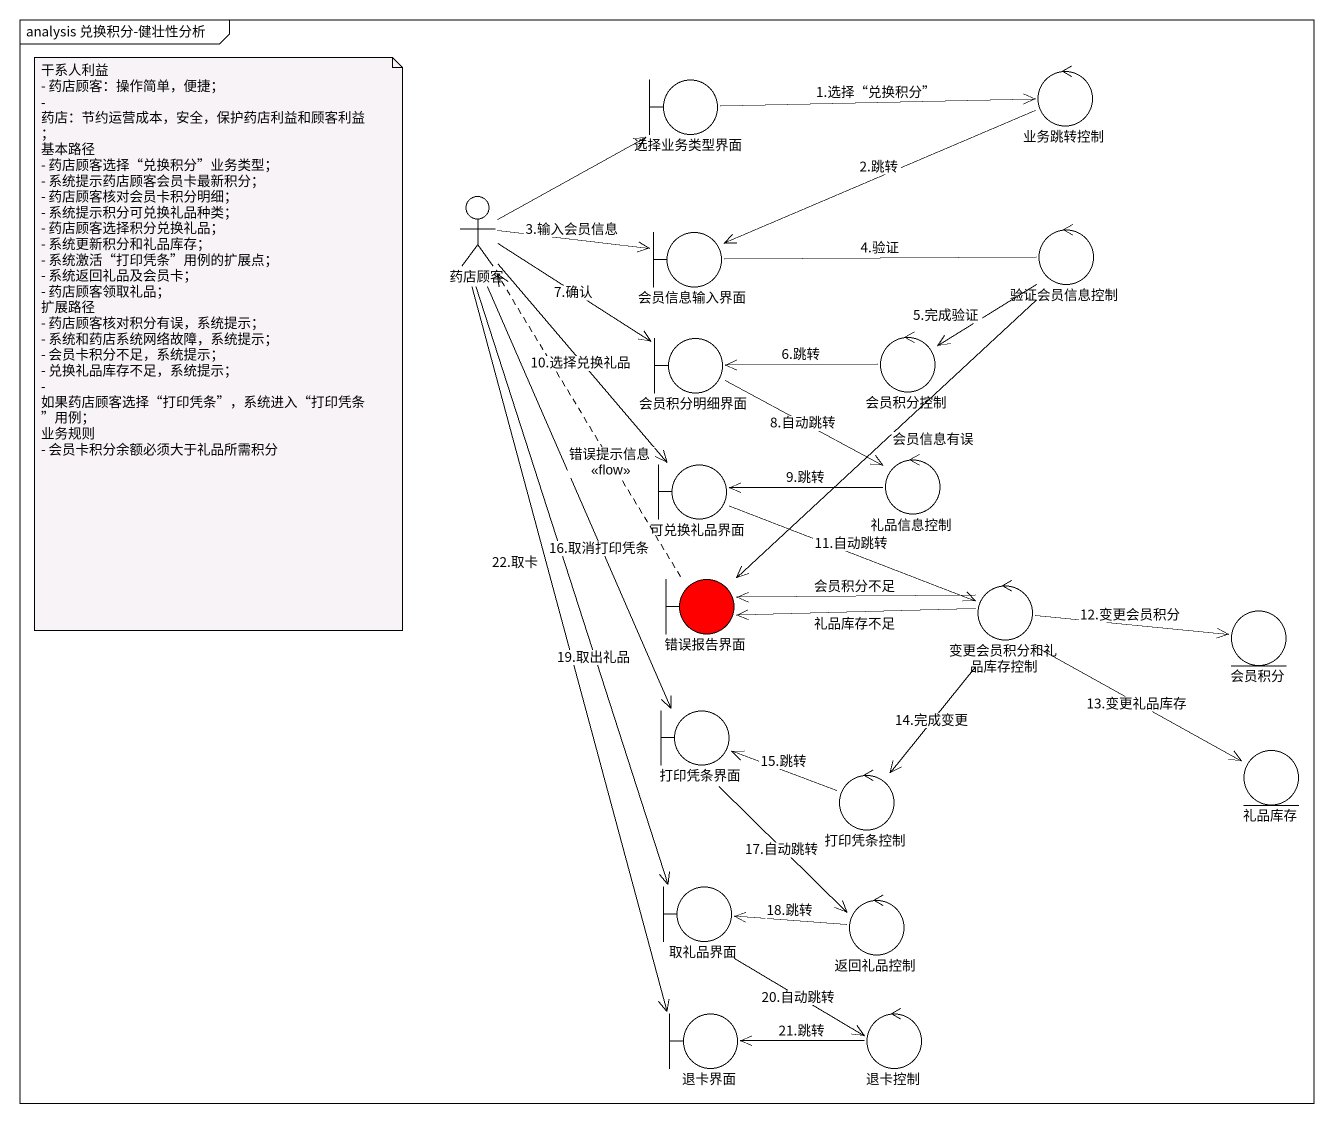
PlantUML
@startuml
mainframe analysis 兑换积分-健壮性分析
boundary 选择业务类型界面
control 业务跳转控制
actor 药店顾客
boundary 会员信息输入界面
control 验证会员信息控制
control 会员积分控制
boundary 会员积分明细界面
boundary 可兑换礼品界面
control 礼品信息控制
boundary 错误报告界面 #FF0000
control 变更会员积分和礼品库存控制
entity 会员积分
boundary 打印凭条界面
control 打印凭条控制
entity 礼品库存
boundary 取礼品界面
control 返回礼品控制
boundary 退卡界面
control 退卡控制
选择业务类型界面 -right-> 业务跳转控制 : 1.选择“兑换积分”
业务跳转控制 -left-> 会员信息输入界面 : 2.跳转
药店顾客 -up-> 选择业务类型界面
药店顾客 -right-> 会员信息输入界面 : 3.输入会员信息
药店顾客 -right-> 会员积分明细界面 : 7.确认
药店顾客 --> 可兑换礼品界面 : 10.选择兑换礼品
药店顾客 --> 打印凭条界面 : 16.取消打印凭条
药店顾客 --> 取礼品界面 : 19.取出礼品
药店顾客 --> 退卡界面 : 22.取卡
会员信息输入界面 -right- 验证会员信息控制 : 4.验证
验证会员信息控制 --> 会员积分控制 : 5.完成验证
验证会员信息控制 --> 错误报告界面 : 会员信息有误
会员积分控制 -left-> 会员积分明细界面 : 6.跳转
会员积分明细界面 -right-> 礼品信息控制 : 8.自动跳转
可兑换礼品界面 -right-> 变更会员积分和礼品库存控制 : 11.自动跳转
礼品信息控制 -left-> 可兑换礼品界面 : 9.跳转
错误报告界面 .up.> 药店顾客 : 错误提示信息\n<<flow>>
变更会员积分和礼品库存控制 -left-> 错误报告界面 : 会员积分不足
变更会员积分和礼品库存控制 -left-> 错误报告界面 : 礼品库存不足
变更会员积分和礼品库存控制 -right-> 会员积分 : 12.变更会员积分
变更会员积分和礼品库存控制 --> 打印凭条控制 : 14.完成变更
变更会员积分和礼品库存控制 -right-> 礼品库存 : 13.变更礼品库存
打印凭条界面 --> 返回礼品控制 : 17.自动跳转
打印凭条控制 -left-> 打印凭条界面 : 15.跳转
取礼品界面 --> 退卡控制 : 20.自动跳转
返回礼品控制 -left-> 取礼品界面 : 18.跳转
退卡控制 -left-> 退卡界面 : 21.跳转
note as N1
  干系人利益
  - 药店顾客：操作简单，便捷；
  - 药店：节约运营成本，安全，保护药店利益和顾客利益；
  基本路径
  - 药店顾客选择“兑换积分”业务类型；
  - 系统提示药店顾客会员卡最新积分；
  - 药店顾客核对会员卡积分明细；
  - 系统提示积分可兑换礼品种类；
  - 药店顾客选择积分兑换礼品；
  - 系统更新积分和礼品库存；
  - 系统激活“打印凭条”用例的扩展点；
  - 系统返回礼品及会员卡；
  - 药店顾客领取礼品；
  扩展路径
  - 药店顾客核对积分有误，系统提示；
  - 系统和药店系统网络故障，系统提示；
  - 会员卡积分不足，系统提示；
  - 兑换礼品库存不足，系统提示；
  - 如果药店顾客选择“打印凭条”，系统进入“打印凭条”用例；
  业务规则
  - 会员卡积分余额必须大于礼品所需积分
end note
@enduml
